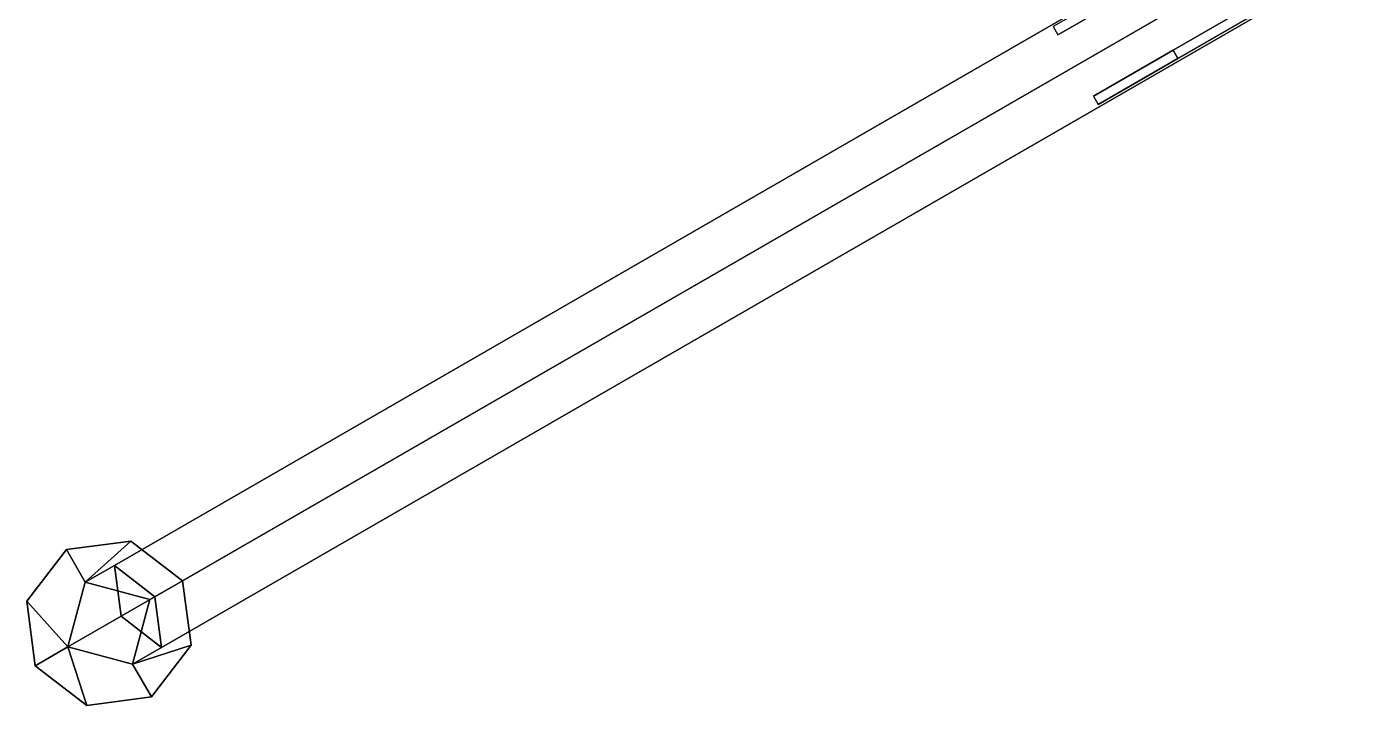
# Model space of a CAD drawing. Header units: millimetres. Extents: x -6.9 to 6.9, y -16.4 to 4.
# Drawn here: x -6.9 to -1.26, y -12.21 to -9.34 of the extents above; entities that cross this region are included whole.
import ezdxf

# ---------------------------------------------------------------- set-up
doc = ezdxf.new("R2010")
doc.units = ezdxf.units.MM
doc.layers.add('mg_tripod', color=7, linetype='Continuous')

msp = doc.modelspace()

# ---------------------------------------------------------------- linework, layer by layer
at = {"layer": 'mg_tripod'}
for points in [[(-2.5424, -9.3746, -4.45), (-0.36, -8.1146, -4.2906), (-0.36, -8.1146, -4.0309), (-2.2054, -9.1801, -4.25)], [(-6.3614, -11.7528, -7.0121), (-6.5328, -11.6208, -6.8296), (-0.5677, -8.1768, -3.32), (-0.389, -8.3046, -3.4982)], [(-6.5328, -11.6208, -6.8296), (-6.5042, -11.8352, -6.6471), (-0.5463, -8.3954, -3.1418), (-0.5677, -8.1768, -3.32)], [(-6.3328, -11.9672, -6.8296), (-6.3614, -11.7528, -7.0121), (-0.389, -8.3046, -3.4982), (-0.3677, -8.5232, -3.32)], [(-6.5042, -11.8352, -6.6471), (-6.3328, -11.9672, -6.8296), (-0.3677, -8.5232, -3.32), (-0.5463, -8.3954, -3.1418)], [(-0.21, -8.3744, -4.2906), (-2.3924, -9.6344, -4.45), (-2.0554, -9.4399, -4.25), (-0.21, -8.3744, -4.0309)], [(-2.0354, -9.4745, -4.25), (-0.19, -8.4091, -4.0309), (-0.21, -8.3744, -4.0309), (-2.0554, -9.4399, -4.25)], [(-2.3724, -9.6691, -4.45), (-0.19, -8.4091, -4.2906), (-0.19, -8.4091, -4.0309), (-2.0354, -9.4745, -4.25)], [(-2.5424, -9.3746, -4.45), (-2.2054, -9.1801, -4.25), (-2.2254, -9.1455, -4.25), (-2.5624, -9.34, -4.45)], [(-2.3724, -9.6691, -4.45), (-2.0354, -9.4745, -4.25), (-2.0554, -9.4399, -4.25), (-2.3924, -9.6344, -4.45)], [(-6.7358, -11.5532, -7.05), (-6.9035, -11.7718, -7.05), (-6.729, -11.965, -7.05), (-6.6558, -11.6918, -7.05)], [(-6.7358, -11.5532, -7.1), (-6.9035, -11.7718, -7.1), (-6.9035, -11.7718, -7.05), (-6.7358, -11.5532, -7.05)], [(-6.4626, -11.5173, -7.05), (-6.7358, -11.5532, -7.05), (-6.6558, -11.6918, -7.05)], [(-6.4626, -11.5173, -7.1), (-6.7358, -11.5532, -7.1), (-6.7358, -11.5532, -7.05), (-6.4626, -11.5173, -7.05)], [(-6.244, -11.685, -7.05), (-6.4626, -11.5173, -7.05), (-6.6558, -11.6918, -7.05), (-6.3826, -11.765, -7.05)], [(-6.244, -11.685, -7.1), (-6.4626, -11.5173, -7.1), (-6.4626, -11.5173, -7.05), (-6.244, -11.685, -7.05)], [(-6.6558, -11.6918, -7.05), (-6.729, -11.965, -7.05), (-6.5042, -11.8352, -6.6471), (-6.5328, -11.6208, -6.8296)], [(-6.3826, -11.765, -7.05), (-6.6558, -11.6918, -7.05), (-6.5328, -11.6208, -6.8296), (-6.3614, -11.7528, -7.0121)], [(-6.2081, -11.9582, -7.05), (-6.244, -11.685, -7.05), (-6.3826, -11.765, -7.05), (-6.4558, -12.0382, -7.05)], [(-6.2081, -11.9582, -7.1), (-6.244, -11.685, -7.1), (-6.244, -11.685, -7.05), (-6.2081, -11.9582, -7.05)], [(-6.9035, -11.7718, -7.05), (-6.8676, -12.045, -7.05), (-6.8676, -12.045, -7.05), (-6.729, -11.965, -7.05)], [(-6.9035, -11.7718, -7.1), (-6.8676, -12.045, -7.1), (-6.8676, -12.045, -7.05), (-6.9035, -11.7718, -7.05)], [(-6.4558, -12.0382, -7.05), (-6.3826, -11.765, -7.05), (-6.3614, -11.7528, -7.0121), (-6.3328, -11.9672, -6.8296)], [(-6.729, -11.965, -7.05), (-6.4558, -12.0382, -7.05), (-6.3328, -11.9672, -6.8296), (-6.5042, -11.8352, -6.6471)], [(-6.8676, -12.045, -7.05), (-6.649, -12.2127, -7.05), (-6.729, -11.965, -7.05)], [(-6.649, -12.2127, -7.05), (-6.3758, -12.1768, -7.05), (-6.4558, -12.0382, -7.05), (-6.729, -11.965, -7.05)], [(-6.3758, -12.1768, -7.05), (-6.2081, -11.9582, -7.05), (-6.4558, -12.0382, -7.05)], [(-6.3758, -12.1768, -7.1), (-6.2081, -11.9582, -7.1), (-6.2081, -11.9582, -7.05), (-6.3758, -12.1768, -7.05)], [(-6.8676, -12.045, -7.1), (-6.649, -12.2127, -7.1), (-6.649, -12.2127, -7.05), (-6.8676, -12.045, -7.05)], [(-6.649, -12.2127, -7.1), (-6.3758, -12.1768, -7.1), (-6.3758, -12.1768, -7.05), (-6.649, -12.2127, -7.05)]]:
    msp.add_3dface(points, dxfattribs=at)

doc.saveas('drawing.dxf')
